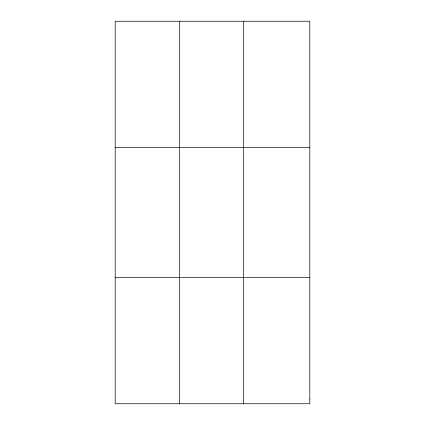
<?xml version="1.0" encoding="UTF-8"?>
<svg xmlns="http://www.w3.org/2000/svg" width="425" height="425" viewBox="0 0 425 425"><rect width="100%" height="100%" fill="white"/><g stroke="black" fill="none" stroke-linecap="round" stroke-linejoin="round"><path stroke-width="0.64" d="M115.191 147.475L309.809 147.475M115.191 277.525L309.809 277.525M243.637 21.25L243.637 403.75M179.414 21.25L179.414 403.75M309.809 399.075L309.809 403.75L115.191 403.75L115.191 21.25L309.809 21.25L309.809 399.075"/></g></svg>
